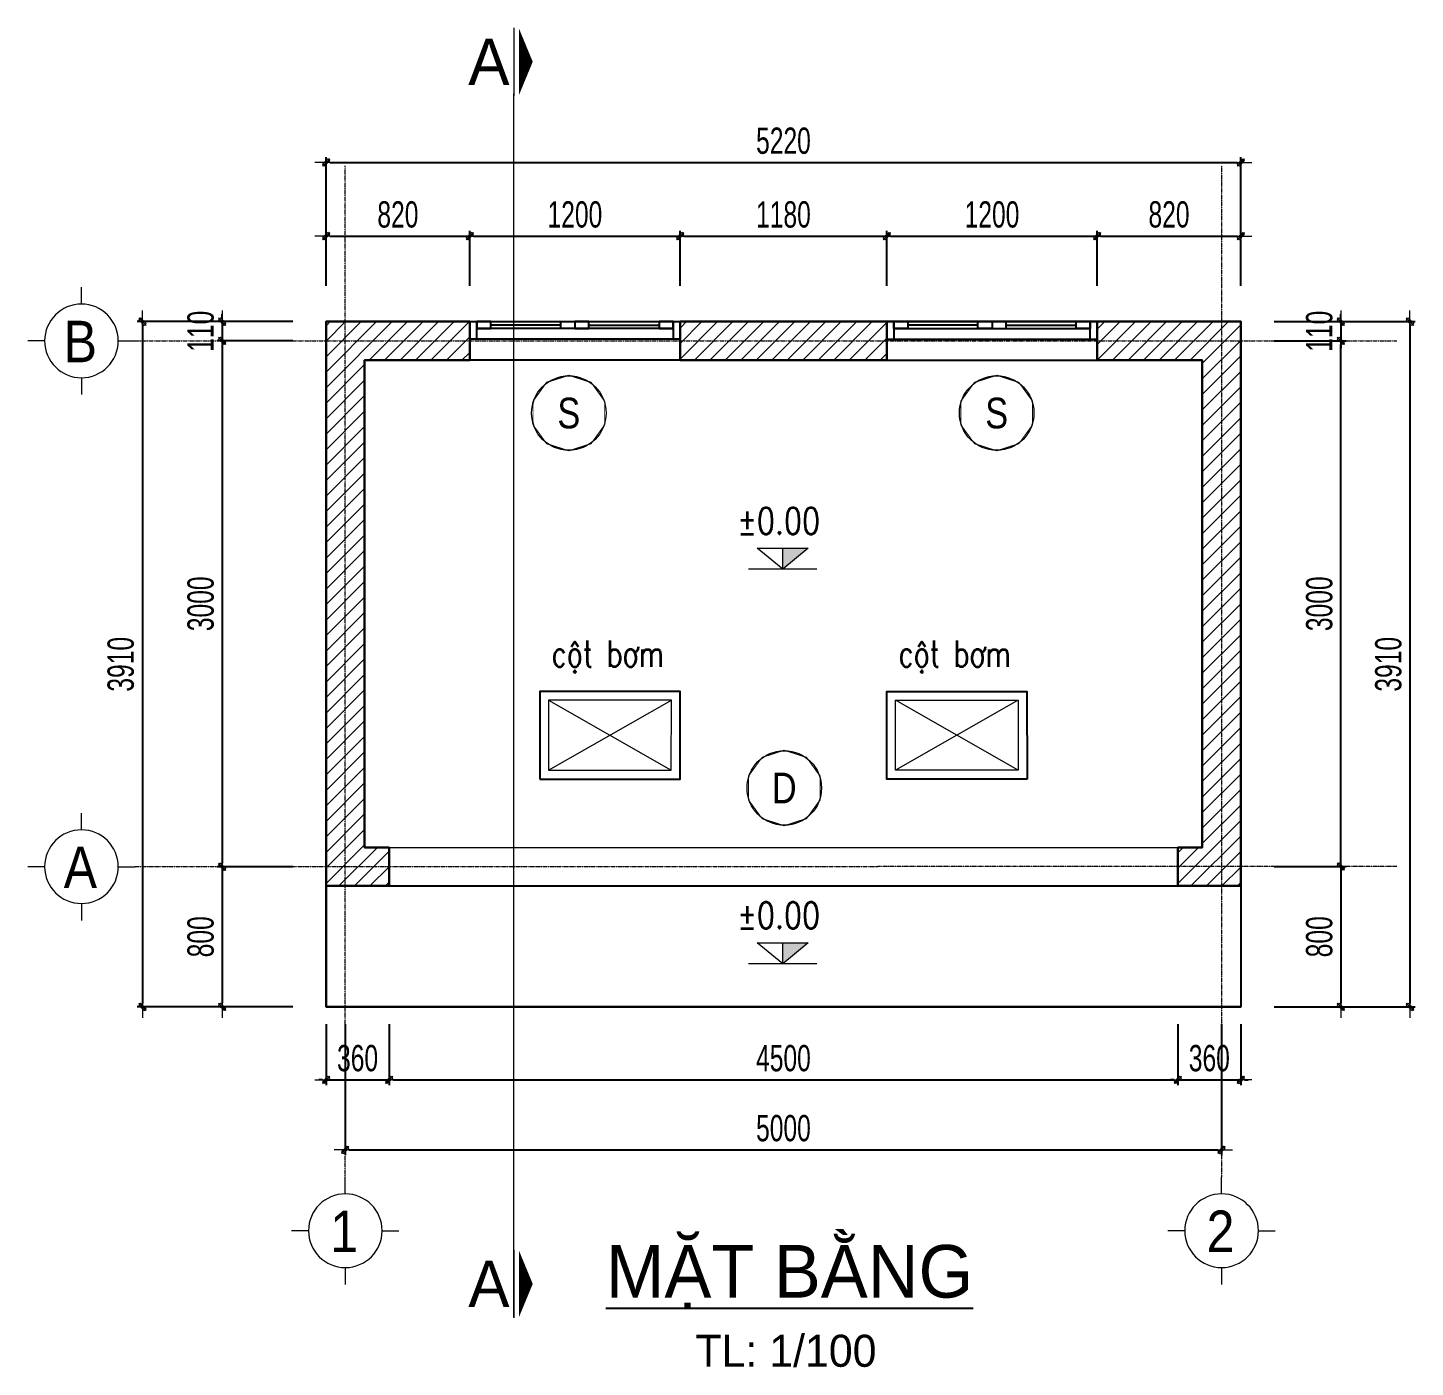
# Model space of a CAD drawing. Header units: millimetres. Extents: x 19378 to 228036, y -611253 to -527887.
# Drawn here: x 153859 to 161776, y -535530 to -527887 of the extents above; entities that cross this region are included whole.
import ezdxf
from ezdxf.enums import TextEntityAlignment as Align

# ---------------------------------------------------------------- set-up
doc = ezdxf.new("R2010")
doc.units = ezdxf.units.MM
doc.header["$MEASUREMENT"] = 0
doc.header["$PDMODE"] = 32
doc.linetypes.add('CENTER', pattern=[2, 1.25, -0.25, 0.25, -0.25])
doc.linetypes.add('HIDDEN', pattern=[0.375, 0.25, -0.125])
doc.layers.get('Defpoints').update_dxf_attribs({"color": 1})
for name, color, linetype in [('(KT.KLPHU1)', 5, 'Continuous'), ('(KT.TEXTCHINH)', 3, 'Continuous'), ('(KT.THAYCHINH)', 4, 'Continuous')]:
    doc.layers.add(name, color=color, linetype=linetype)
for name, color, linetype, lineweight in [('LC Dim', 8, 'Continuous', 18), ('LC Hatch', 252, 'Continuous', 9), ('LC ISO', 153, 'Continuous', 13), ('LC Khac', 4, 'Continuous', 9), ('LC MANH DUT', 35, 'HIDDEN', 5), ('LC Net dam 1', 30, 'Continuous', 30), ('LC Net manh', 236, 'Continuous', 5), ('LC Net thay', 7, 'Continuous', 25), ('LC Text1', 3, 'Continuous', 20), ('LC Text2', 7, 'Continuous', 25), ('noithat', 125, 'Continuous', 9), ('S-Dim', 8, 'Continuous', 13), ('TRUC', 251, 'CENTER', 5)]:
    doc.layers.add(name, color=color, linetype=linetype, lineweight=lineweight)
doc.styles.add('General text 2', font='arial.ttf')
doc.styles.add('HOATBIF', font='hoatbif.shx', dxfattribs={"width": 0.7})
doc.styles.add('LC 1', font='VHAVANB_1.TTF')
doc.styles.add('style2', font='vnsimli.shx', dxfattribs={"width": 0.75})
doc.styles.add('T1', font='Vnsimli.shx', dxfattribs={"width": 0.8})
doc.dimstyles.new('1-100', dxfattribs={"dimscale": 100, "dimtxt": 2.5, "dimasz": 0.35, "dimexe": 0.5, "dimexo": 0, "dimgap": 0.8, "dimtad": 1, "dimdec": 0, "dimzin": 0, "dimdsep": 46, "dimtxsty": 'HOATBIF', "dimblk1": 'DOT', "dimblk2": 'DOT', "dimsah": 1, "dimcen": -1, "dimdle": 1, "dimclrd": 256, "dimclre": 256, "dimclrt": 4, "dimadec": 3, "dimazin": 2, "dimtfac": 0.333333, "dimtdec": 0, "dimtix": 1, "dimtmove": 2, "dimatfit": 3, "dimldrblk": 'DOT', "dimfxl": 1, "dimtvp": 0.833333, "dimtolj": 1, "dimtzin": 0, "dimarcsym": 0})

# ---------------------------------------------------------------- blocks, each defined once
blk = doc.blocks.new('TTRUC')
at = {"layer": 'LC ISO'}
for p, q in [((0, 6.95), (0, 10.13)), ((-6.95, 0), (-10.13, 0)), ((6.95, 0), (10.13, 0)), ((0, -6.95), (0, -10.13))]:
    blk.add_line(p, q, dxfattribs=at)
at = {"layer": 'LC Net manh'}
blk.add_circle((0, 0), 6.95, dxfattribs=at)
blk = doc.blocks.new('Caodo1')
at = {"layer": 'LC Text1'}
blk.add_hatch(color=256, dxfattribs=at).paths.add_polyline_path([(0, 0), (243, 200), (0, 200)])
for p, q in [((0, 0), (0, 200)), ((324, 0), (-324, 0))]:
    blk.add_line(p, q, dxfattribs=at)
blk.add_lwpolyline([(-243, 200), (243, 200), (0, 0), (0, 0)], close=True, dxfattribs=at)
at = {"layer": 'LC Text1', "style": 'T1', "width": 0.8}
blk.add_attdef('%%P0,00', text='', height=250, dxfattribs=at).set_placement((-39, 460), align=Align.MIDDLE_CENTER)
blk = doc.blocks.new('TIEUDE1')
at = {"layer": 'LC Text2', "color": 7, "style": 'LC 1'}
blk.add_attdef('TIªU§Ò', text='', height=5, dxfattribs=at).set_placement((0, 0), align=Align.BOTTOM_CENTER)
blk.add_attdef('TL', text='', height=3, dxfattribs=at).set_placement((0, -2), align=Align.TOP_CENTER)
blk = doc.blocks.new('sc 1200')
at = {"layer": '(KT.KLPHU1)'}
for p, q in [((1195, -160), (75, -160)), ((555, -180), (155, -180)), ((715, -180), (1115, -180))]:
    blk.add_line(p, q, dxfattribs=at)
for points in [[(35, 20), (35, -200), (1235, -200), (1235, 20)], [(35, -100), (35, -200), (1235, -200), (1235, -100)], [(75, -100), (75, -200), (1195, -200), (1195, -100)], [(75, -200), (75, -160), (155, -160), (155, -200)], [(635, -200), (635, -160), (555, -160), (555, -200)], [(635, -200), (635, -160), (715, -160), (715, -200)], [(1115, -200), (1115, -160), (1195, -160), (1195, -200)]]:
    blk.add_lwpolyline(points, close=True, dxfattribs=at)
blk = doc.blocks.new('DOT')
at = {"layer": 'LC Dim'}
blk.add_line((-3, 0), (3, 0), dxfattribs=at)
at = {"layer": 'LC Dim', "color": 4}
blk.add_line((-1, -1), (1, 1), dxfattribs=at)
blk.add_lwpolyline([(0.5, 1), (-1, -0.5), (-0.5, -1), (1, 0.5)], close=True, dxfattribs=at)
blk = doc.blocks.new('*D254')
at = {"layer": 'Defpoints', "color": 0, "ltscale": 2, "transparency": 16777216}
for p in [(155371.4, -529564), (154969.3, -529674), (155371.4, -529674)]:
    blk.add_point(p, dxfattribs=at)
at = {"layer": 'LC Dim', "lineweight": -2, "ltscale": 2, "transparency": 16777216}
for p, q in [((155371.4, -529564), (154939.3, -529564)), ((154969.3, -529543), (154969.3, -529522)), ((154969.3, -529564), (154969.3, -529674)), ((155371.4, -529674), (154939.3, -529674)), ((154969.3, -529695), (154969.3, -529716))]:
    blk.add_line(p, q, dxfattribs=at)
at = {"layer": 'LC Dim', "lineweight": -2, "ltscale": 2, "transparency": 16777216, "xscale": 21, "yscale": 21, "zscale": 21}
for p, rotation in [((154969.3, -529564), 270), ((154969.3, -529674), 90)]:
    blk.add_blockref('DOT', p, dxfattribs=dict(at, rotation=rotation))
at = {"layer": 'LC Dim', "color": 4, "ltscale": 2, "transparency": 16777216, "insert": (154846.3, -529619), "char_height": 150, "attachment_point": 5, "rotation": 90, "style": 'HOATBIF'}
blk.add_mtext('\\A1;110', dxfattribs=at)
blk = doc.blocks.new('*D255')
at = {"layer": 'Defpoints', "color": 0, "ltscale": 2, "transparency": 16777216}
for p in [(155371.4, -529674), (154969.3, -532674), (155371.4, -532674)]:
    blk.add_point(p, dxfattribs=at)
at = {"layer": 'LC Dim', "lineweight": -2, "ltscale": 2, "transparency": 16777216}
for p, q in [((155371.4, -529674), (154939.3, -529674)), ((154969.3, -529695), (154969.3, -532653)), ((155371.4, -532674), (154939.3, -532674))]:
    blk.add_line(p, q, dxfattribs=at)
at = {"layer": 'LC Dim', "lineweight": -2, "ltscale": 2, "transparency": 16777216, "xscale": 21, "yscale": 21, "zscale": 21}
for p, rotation in [((154969.3, -529674), 90), ((154969.3, -532674), 270)]:
    blk.add_blockref('DOT', p, dxfattribs=dict(at, rotation=rotation))
at = {"layer": 'LC Dim', "color": 4, "ltscale": 2, "transparency": 16777216, "insert": (154846.3, -531174), "char_height": 150, "attachment_point": 5, "rotation": 90, "style": 'HOATBIF'}
blk.add_mtext('\\A1;3000', dxfattribs=at)
blk = doc.blocks.new('*D256')
at = {"layer": 'Defpoints', "color": 0, "ltscale": 2, "transparency": 16777216}
for p in [(155371.4, -532674), (154969.3, -533474), (155371.4, -533474)]:
    blk.add_point(p, dxfattribs=at)
at = {"layer": 'LC Dim', "lineweight": -2, "ltscale": 2, "transparency": 16777216}
for p, q in [((155371.4, -532674), (154939.3, -532674)), ((154969.3, -532695), (154969.3, -533453)), ((155371.4, -533474), (154939.3, -533474))]:
    blk.add_line(p, q, dxfattribs=at)
at = {"layer": 'LC Dim', "lineweight": -2, "ltscale": 2, "transparency": 16777216, "xscale": 21, "yscale": 21, "zscale": 21}
for p, rotation in [((154969.3, -532674), 90), ((154969.3, -533474), 270)]:
    blk.add_blockref('DOT', p, dxfattribs=dict(at, rotation=rotation))
at = {"layer": 'LC Dim', "color": 4, "ltscale": 2, "transparency": 16777216, "insert": (154846.3, -533074), "char_height": 150, "attachment_point": 5, "rotation": 90, "style": 'HOATBIF'}
blk.add_mtext('\\A1;800', dxfattribs=at)
blk = doc.blocks.new('*D257')
at = {"layer": 'Defpoints', "color": 0, "ltscale": 2, "transparency": 16777216}
for p in [(155371.4, -529564), (154513.4, -533474), (155371.4, -533474)]:
    blk.add_point(p, dxfattribs=at)
at = {"layer": 'LC Dim', "lineweight": -2, "ltscale": 2, "transparency": 16777216}
for p, q in [((155371.4, -529564), (154483.4, -529564)), ((154513.4, -529585), (154513.4, -533453)), ((155371.4, -533474), (154483.4, -533474))]:
    blk.add_line(p, q, dxfattribs=at)
at = {"layer": 'LC Dim', "lineweight": -2, "ltscale": 2, "transparency": 16777216, "xscale": 21, "yscale": 21, "zscale": 21}
for p, rotation in [((154513.4, -529564), 90), ((154513.4, -533474), 270)]:
    blk.add_blockref('DOT', p, dxfattribs=dict(at, rotation=rotation))
at = {"layer": 'LC Dim', "color": 4, "ltscale": 2, "transparency": 16777216, "insert": (154390.4, -531519), "char_height": 150, "attachment_point": 5, "rotation": 90, "style": 'HOATBIF'}
blk.add_mtext('\\A1;3910', dxfattribs=at)
blk = doc.blocks.new('*D258')
at = {"layer": 'Defpoints', "color": 0, "ltscale": 2, "transparency": 16777216}
for p in [(156381.4, -529076.1), (155561.4, -529359.4), (156381.4, -529359.4)]:
    blk.add_point(p, dxfattribs=at)
at = {"layer": 'LC Dim', "lineweight": -2, "ltscale": 2, "transparency": 16777216}
for p, q in [((155561.4, -529359.4), (155561.4, -529046.1)), ((155582.4, -529076.1), (156360.4, -529076.1)), ((156381.4, -529359.4), (156381.4, -529046.1))]:
    blk.add_line(p, q, dxfattribs=at)
at = {"layer": 'LC Dim', "lineweight": -2, "ltscale": 2, "transparency": 16777216, "xscale": 21, "yscale": 21, "zscale": 21, "rotation": 180}
blk.add_blockref('DOT', (155561.4, -529076.1), dxfattribs=at)
at = {"layer": 'LC Dim', "lineweight": -2, "ltscale": 2, "transparency": 16777216, "xscale": 21, "yscale": 21, "zscale": 21}
blk.add_blockref('DOT', (156381.4, -529076.1), dxfattribs=at)
at = {"layer": 'LC Dim', "color": 4, "ltscale": 2, "transparency": 16777216, "insert": (155971.4, -528953.1), "char_height": 150, "attachment_point": 5, "style": 'HOATBIF'}
blk.add_mtext('\\A1;820', dxfattribs=at)
blk = doc.blocks.new('*D259')
at = {"layer": 'Defpoints', "color": 0, "ltscale": 2, "transparency": 16777216}
for p in [(157581.4, -529076.1), (156381.4, -529359.4), (157581.4, -529359.4)]:
    blk.add_point(p, dxfattribs=at)
at = {"layer": 'LC Dim', "lineweight": -2, "ltscale": 2, "transparency": 16777216}
for p, q in [((156381.4, -529359.4), (156381.4, -529046.1)), ((156402.4, -529076.1), (157560.4, -529076.1)), ((157581.4, -529359.4), (157581.4, -529046.1))]:
    blk.add_line(p, q, dxfattribs=at)
at = {"layer": 'LC Dim', "lineweight": -2, "ltscale": 2, "transparency": 16777216, "xscale": 21, "yscale": 21, "zscale": 21, "rotation": 180}
blk.add_blockref('DOT', (156381.4, -529076.1), dxfattribs=at)
at = {"layer": 'LC Dim', "lineweight": -2, "ltscale": 2, "transparency": 16777216, "xscale": 21, "yscale": 21, "zscale": 21}
blk.add_blockref('DOT', (157581.4, -529076.1), dxfattribs=at)
at = {"layer": 'LC Dim', "color": 4, "ltscale": 2, "transparency": 16777216, "insert": (156981.4, -528953.1), "char_height": 150, "attachment_point": 5, "style": 'HOATBIF'}
blk.add_mtext('\\A1;1200', dxfattribs=at)
blk = doc.blocks.new('*D260')
at = {"layer": 'Defpoints', "color": 0, "ltscale": 2, "transparency": 16777216}
for p in [(158761.4, -529076.1), (157581.4, -529359.4), (158761.4, -529359.4)]:
    blk.add_point(p, dxfattribs=at)
at = {"layer": 'LC Dim', "lineweight": -2, "ltscale": 2, "transparency": 16777216}
for p, q in [((157581.4, -529359.4), (157581.4, -529046.1)), ((157602.4, -529076.1), (158740.4, -529076.1)), ((158761.4, -529359.4), (158761.4, -529046.1))]:
    blk.add_line(p, q, dxfattribs=at)
at = {"layer": 'LC Dim', "lineweight": -2, "ltscale": 2, "transparency": 16777216, "xscale": 21, "yscale": 21, "zscale": 21, "rotation": 180}
blk.add_blockref('DOT', (157581.4, -529076.1), dxfattribs=at)
at = {"layer": 'LC Dim', "lineweight": -2, "ltscale": 2, "transparency": 16777216, "xscale": 21, "yscale": 21, "zscale": 21}
blk.add_blockref('DOT', (158761.4, -529076.1), dxfattribs=at)
at = {"layer": 'LC Dim', "color": 4, "ltscale": 2, "transparency": 16777216, "insert": (158171.4, -528953.1), "char_height": 150, "attachment_point": 5, "style": 'HOATBIF'}
blk.add_mtext('\\A1;1180', dxfattribs=at)
blk = doc.blocks.new('*D261')
at = {"layer": 'Defpoints', "color": 0, "ltscale": 2, "transparency": 16777216}
for p in [(159961.4, -529076.1), (158761.4, -529359.4), (159961.4, -529359.4)]:
    blk.add_point(p, dxfattribs=at)
at = {"layer": 'LC Dim', "lineweight": -2, "ltscale": 2, "transparency": 16777216}
for p, q in [((158761.4, -529359.4), (158761.4, -529046.1)), ((158782.4, -529076.1), (159940.4, -529076.1)), ((159961.4, -529359.4), (159961.4, -529046.1))]:
    blk.add_line(p, q, dxfattribs=at)
at = {"layer": 'LC Dim', "lineweight": -2, "ltscale": 2, "transparency": 16777216, "xscale": 21, "yscale": 21, "zscale": 21, "rotation": 180}
blk.add_blockref('DOT', (158761.4, -529076.1), dxfattribs=at)
at = {"layer": 'LC Dim', "lineweight": -2, "ltscale": 2, "transparency": 16777216, "xscale": 21, "yscale": 21, "zscale": 21}
blk.add_blockref('DOT', (159961.4, -529076.1), dxfattribs=at)
at = {"layer": 'LC Dim', "color": 4, "ltscale": 2, "transparency": 16777216, "insert": (159361.4, -528953.1), "char_height": 150, "attachment_point": 5, "style": 'HOATBIF'}
blk.add_mtext('\\A1;1200', dxfattribs=at)
blk = doc.blocks.new('*D262')
at = {"layer": 'Defpoints', "color": 0, "ltscale": 2, "transparency": 16777216}
for p in [(160781.4, -529075.9), (159961.4, -529359.4), (160781.4, -529359.4)]:
    blk.add_point(p, dxfattribs=at)
at = {"layer": 'LC Dim', "lineweight": -2, "ltscale": 2, "transparency": 16777216}
for p, q in [((159961.4, -529359.4), (159961.4, -529045.9)), ((159982.4, -529075.9), (160760.4, -529075.9)), ((160781.4, -529359.4), (160781.4, -529045.9))]:
    blk.add_line(p, q, dxfattribs=at)
at = {"layer": 'LC Dim', "lineweight": -2, "ltscale": 2, "transparency": 16777216, "xscale": 21, "yscale": 21, "zscale": 21, "rotation": 180}
blk.add_blockref('DOT', (159961.4, -529075.9), dxfattribs=at)
at = {"layer": 'LC Dim', "lineweight": -2, "ltscale": 2, "transparency": 16777216, "xscale": 21, "yscale": 21, "zscale": 21}
blk.add_blockref('DOT', (160781.4, -529075.9), dxfattribs=at)
at = {"layer": 'LC Dim', "color": 4, "ltscale": 2, "transparency": 16777216, "insert": (160371.4, -528952.9), "char_height": 150, "attachment_point": 5, "style": 'HOATBIF'}
blk.add_mtext('\\A1;820', dxfattribs=at)
blk = doc.blocks.new('*D263')
at = {"layer": 'Defpoints', "color": 0, "ltscale": 2, "transparency": 16777216}
for p in [(160781.4, -528655.4), (155561.4, -529359.4), (160781.4, -529359.4)]:
    blk.add_point(p, dxfattribs=at)
at = {"layer": 'LC Dim', "lineweight": -2, "ltscale": 2, "transparency": 16777216}
for p, q in [((155561.4, -529359.4), (155561.4, -528625.4)), ((155582.4, -528655.4), (160760.4, -528655.4)), ((160781.4, -529359.4), (160781.4, -528625.4))]:
    blk.add_line(p, q, dxfattribs=at)
at = {"layer": 'LC Dim', "lineweight": -2, "ltscale": 2, "transparency": 16777216, "xscale": 21, "yscale": 21, "zscale": 21, "rotation": 180}
blk.add_blockref('DOT', (155561.4, -528655.4), dxfattribs=at)
at = {"layer": 'LC Dim', "lineweight": -2, "ltscale": 2, "transparency": 16777216, "xscale": 21, "yscale": 21, "zscale": 21}
blk.add_blockref('DOT', (160781.4, -528655.4), dxfattribs=at)
at = {"layer": 'LC Dim', "color": 4, "ltscale": 2, "transparency": 16777216, "insert": (158171.4, -528532.4), "char_height": 150, "attachment_point": 5, "style": 'HOATBIF'}
blk.add_mtext('\\A1;5220', dxfattribs=at)
blk = doc.blocks.new('*D264')
at = {"layer": 'Defpoints', "color": 0, "ltscale": 2, "transparency": 16777216}
for p in [(155671.4, -533572.3), (160671.4, -533572.3), (160671.4, -534289.8)]:
    blk.add_point(p, dxfattribs=at)
at = {"layer": 'LC Dim', "lineweight": -2, "ltscale": 2, "transparency": 16777216}
for p, q in [((155671.4, -533572.3), (155671.4, -534319.8)), ((160671.4, -533572.3), (160671.4, -534319.8)), ((155692.4, -534289.8), (160650.4, -534289.8))]:
    blk.add_line(p, q, dxfattribs=at)
at = {"layer": 'LC Dim', "lineweight": -2, "ltscale": 2, "transparency": 16777216, "xscale": 21, "yscale": 21, "zscale": 21, "rotation": 180}
blk.add_blockref('DOT', (155671.4, -534289.8), dxfattribs=at)
at = {"layer": 'LC Dim', "lineweight": -2, "ltscale": 2, "transparency": 16777216, "xscale": 21, "yscale": 21, "zscale": 21}
blk.add_blockref('DOT', (160671.4, -534289.8), dxfattribs=at)
at = {"layer": 'LC Dim', "color": 4, "ltscale": 2, "transparency": 16777216, "insert": (158171.4, -534166.8), "char_height": 150, "attachment_point": 5, "style": 'HOATBIF'}
blk.add_mtext('\\A1;5000', dxfattribs=at)
blk = doc.blocks.new('*D239')
at = {"layer": 'Defpoints', "color": 0, "ltscale": 2, "transparency": 16777216}
for p in [(160971.4, -529564), (160971.4, -529673.8), (161352.3, -529673.8)]:
    blk.add_point(p, dxfattribs=at)
at = {"layer": 'LC Dim', "lineweight": -2, "ltscale": 2, "transparency": 16777216}
for p, q in [((160971.4, -529564), (161382.3, -529564)), ((161352.3, -529543), (161352.3, -529522)), ((161352.3, -529564), (161352.3, -529673.8)), ((160971.4, -529673.8), (161382.3, -529673.8)), ((161352.3, -529694.8), (161352.3, -529715.8))]:
    blk.add_line(p, q, dxfattribs=at)
at = {"layer": 'LC Dim', "lineweight": -2, "ltscale": 2, "transparency": 16777216, "xscale": 21, "yscale": 21, "zscale": 21}
for p, rotation in [((161352.3, -529564), 270), ((161352.3, -529673.8), 90)]:
    blk.add_blockref('DOT', p, dxfattribs=dict(at, rotation=rotation))
at = {"layer": 'LC Dim', "color": 4, "ltscale": 2, "transparency": 16777216, "insert": (161229.3, -529618.9), "char_height": 150, "attachment_point": 5, "rotation": 90, "style": 'HOATBIF'}
blk.add_mtext('\\A1;110', dxfattribs=at)
blk = doc.blocks.new('*D240')
at = {"layer": 'Defpoints', "color": 0, "ltscale": 2, "transparency": 16777216}
for p in [(160971.4, -532673.8), (160971.4, -533474), (161352.3, -533474)]:
    blk.add_point(p, dxfattribs=at)
at = {"layer": 'LC Dim', "lineweight": -2, "ltscale": 2, "transparency": 16777216}
for p, q in [((160971.4, -532673.8), (161382.3, -532673.8)), ((161352.3, -532694.8), (161352.3, -533453)), ((160971.4, -533474), (161382.3, -533474))]:
    blk.add_line(p, q, dxfattribs=at)
at = {"layer": 'LC Dim', "lineweight": -2, "ltscale": 2, "transparency": 16777216, "xscale": 21, "yscale": 21, "zscale": 21}
for p, rotation in [((161352.3, -532673.8), 90), ((161352.3, -533474), 270)]:
    blk.add_blockref('DOT', p, dxfattribs=dict(at, rotation=rotation))
at = {"layer": 'LC Dim', "color": 4, "ltscale": 2, "transparency": 16777216, "insert": (161229.3, -533073.9), "char_height": 150, "attachment_point": 5, "rotation": 90, "style": 'HOATBIF'}
blk.add_mtext('\\A1;800', dxfattribs=at)
blk = doc.blocks.new('*D241')
at = {"layer": 'Defpoints', "color": 0, "ltscale": 2, "transparency": 16777216}
for p in [(160971.4, -529564), (160971.4, -533474), (161746.4, -533474)]:
    blk.add_point(p, dxfattribs=at)
at = {"layer": 'LC Dim', "lineweight": -2, "ltscale": 2, "transparency": 16777216}
for p, q in [((160971.4, -529564), (161776.4, -529564)), ((161746.4, -529585), (161746.4, -533453)), ((160971.4, -533474), (161776.4, -533474))]:
    blk.add_line(p, q, dxfattribs=at)
at = {"layer": 'LC Dim', "lineweight": -2, "ltscale": 2, "transparency": 16777216, "xscale": 21, "yscale": 21, "zscale": 21}
for p, rotation in [((161746.4, -529564), 90), ((161746.4, -533474), 270)]:
    blk.add_blockref('DOT', p, dxfattribs=dict(at, rotation=rotation))
at = {"layer": 'LC Dim', "color": 4, "ltscale": 2, "transparency": 16777216, "insert": (161623.4, -531519), "char_height": 150, "attachment_point": 5, "rotation": 90, "style": 'HOATBIF'}
blk.add_mtext('\\A1;3910', dxfattribs=at)
blk = doc.blocks.new('*D242')
at = {"layer": 'Defpoints', "color": 0, "ltscale": 2, "transparency": 16777216}
for p in [(155561.4, -533572.3), (155921.4, -533572.3), (155921.4, -533890.4)]:
    blk.add_point(p, dxfattribs=at)
at = {"layer": 'LC Dim', "lineweight": -2, "ltscale": 2, "transparency": 16777216}
for p, q in [((155561.4, -533572.3), (155561.4, -533920.4)), ((155921.4, -533572.3), (155921.4, -533920.4)), ((155540.4, -533890.4), (155519.4, -533890.4)), ((155561.4, -533890.4), (155921.4, -533890.4)), ((155942.4, -533890.4), (155963.4, -533890.4))]:
    blk.add_line(p, q, dxfattribs=at)
at = {"layer": 'LC Dim', "lineweight": -2, "ltscale": 2, "transparency": 16777216, "xscale": 21, "yscale": 21, "zscale": 21}
blk.add_blockref('DOT', (155561.4, -533890.4), dxfattribs=at)
at = {"layer": 'LC Dim', "lineweight": -2, "ltscale": 2, "transparency": 16777216, "xscale": 21, "yscale": 21, "zscale": 21, "rotation": 180}
blk.add_blockref('DOT', (155921.4, -533890.4), dxfattribs=at)
at = {"layer": 'LC Dim', "color": 4, "ltscale": 2, "transparency": 16777216, "insert": (155741.4, -533767.4), "char_height": 150, "attachment_point": 5, "style": 'HOATBIF'}
blk.add_mtext('\\A1;360', dxfattribs=at)
blk = doc.blocks.new('*D243')
at = {"layer": 'Defpoints', "color": 0, "ltscale": 2, "transparency": 16777216}
for p in [(155921.4, -533572.3), (160421.4, -533572.3), (160421.4, -533890.4)]:
    blk.add_point(p, dxfattribs=at)
at = {"layer": 'LC Dim', "lineweight": -2, "ltscale": 2, "transparency": 16777216}
for p, q in [((155921.4, -533572.3), (155921.4, -533920.4)), ((160421.4, -533572.3), (160421.4, -533920.4)), ((155942.4, -533890.4), (160400.4, -533890.4))]:
    blk.add_line(p, q, dxfattribs=at)
at = {"layer": 'LC Dim', "lineweight": -2, "ltscale": 2, "transparency": 16777216, "xscale": 21, "yscale": 21, "zscale": 21, "rotation": 180}
blk.add_blockref('DOT', (155921.4, -533890.4), dxfattribs=at)
at = {"layer": 'LC Dim', "lineweight": -2, "ltscale": 2, "transparency": 16777216, "xscale": 21, "yscale": 21, "zscale": 21}
blk.add_blockref('DOT', (160421.4, -533890.4), dxfattribs=at)
at = {"layer": 'LC Dim', "color": 4, "ltscale": 2, "transparency": 16777216, "insert": (158171.4, -533767.4), "char_height": 150, "attachment_point": 5, "style": 'HOATBIF'}
blk.add_mtext('\\A1;4500', dxfattribs=at)
blk = doc.blocks.new('*D244')
at = {"layer": 'Defpoints', "color": 0, "ltscale": 2, "transparency": 16777216}
for p in [(160421.4, -533572.3), (160781.4, -533572.3), (160781.4, -533890.4)]:
    blk.add_point(p, dxfattribs=at)
at = {"layer": 'LC Dim', "lineweight": -2, "ltscale": 2, "transparency": 16777216}
for p, q in [((160421.4, -533572.3), (160421.4, -533920.4)), ((160781.4, -533572.3), (160781.4, -533920.4)), ((160400.4, -533890.4), (160379.4, -533890.4)), ((160421.4, -533890.4), (160781.4, -533890.4)), ((160802.4, -533890.4), (160823.4, -533890.4))]:
    blk.add_line(p, q, dxfattribs=at)
at = {"layer": 'LC Dim', "lineweight": -2, "ltscale": 2, "transparency": 16777216, "xscale": 21, "yscale": 21, "zscale": 21}
blk.add_blockref('DOT', (160421.4, -533890.4), dxfattribs=at)
at = {"layer": 'LC Dim', "lineweight": -2, "ltscale": 2, "transparency": 16777216, "xscale": 21, "yscale": 21, "zscale": 21, "rotation": 180}
blk.add_blockref('DOT', (160781.4, -533890.4), dxfattribs=at)
at = {"layer": 'LC Dim', "color": 4, "ltscale": 2, "transparency": 16777216, "insert": (160601.4, -533767.4), "char_height": 150, "attachment_point": 5, "style": 'HOATBIF'}
blk.add_mtext('\\A1;360', dxfattribs=at)
blk = doc.blocks.new('*D245')
at = {"layer": 'Defpoints', "color": 0, "ltscale": 2, "transparency": 16777216}
for p in [(160971.4, -529673.8), (161352.3, -529673.8), (160971.4, -532673.8)]:
    blk.add_point(p, dxfattribs=at)
at = {"layer": 'LC Dim', "lineweight": -2, "ltscale": 2, "transparency": 16777216}
for p, q in [((160971.4, -529673.8), (161382.3, -529673.8)), ((161352.3, -532652.8), (161352.3, -529694.8)), ((160971.4, -532673.8), (161382.3, -532673.8))]:
    blk.add_line(p, q, dxfattribs=at)
at = {"layer": 'LC Dim', "lineweight": -2, "ltscale": 2, "transparency": 16777216, "xscale": 21, "yscale": 21, "zscale": 21}
for p, rotation in [((161352.3, -529673.8), 90), ((161352.3, -532673.8), 270)]:
    blk.add_blockref('DOT', p, dxfattribs=dict(at, rotation=rotation))
at = {"layer": 'LC Dim', "color": 4, "ltscale": 2, "transparency": 16777216, "insert": (161229.3, -531173.8), "char_height": 150, "attachment_point": 5, "rotation": 90, "style": 'HOATBIF'}
blk.add_mtext('\\A1;3000', dxfattribs=at)
blk = doc.blocks.new('*U195')
at = {"layer": 'Defpoints'}
blk.add_lwpolyline([(0, 4.25), (-2.5, 3.44), (-4.04, 1.31), (-4.04, -1.31), (-2.5, -3.44), (0, -4.25), (2.5, -3.44), (4.04, -1.31), (4.04, 1.31), (2.5, 3.44)], close=True, dxfattribs=at)
at = {"layer": 'LC Text1', "style": 'General text 2', "width": 0.8, "flags": 8}
blk.add_attdef('SYMBOL', text='', height=3.5, dxfattribs=at).set_placement((0, 0), align=Align.MIDDLE_CENTER)
blk.add_wipeout([(0, 4.25), (-2.5, 3.44), (-4.04, 1.31), (-4.04, -1.31), (-2.5, -3.44), (0, -4.25), (2.5, -3.44), (4.04, -1.31), (4.04, 1.31), (2.5, 3.44)]).dxf.layer = 'LC Net manh'
at = {"layer": 'LC ISO'}
blk.add_circle((0, 0), 4.25, dxfattribs=at)
blk = doc.blocks.new('*U196')
at = {"layer": 'Defpoints'}
blk.add_lwpolyline([(0, 4.25), (-2.5, 3.44), (-4.04, 1.31), (-4.04, -1.31), (-2.5, -3.44), (0, -4.25), (2.5, -3.44), (4.04, -1.31), (4.04, 1.31), (2.5, 3.44)], close=True, dxfattribs=at)
at = {"layer": 'LC Text1', "style": 'General text 2', "width": 0.8, "flags": 8}
blk.add_attdef('SYMBOL', text='', height=3.5, dxfattribs=at).set_placement((0, 0), align=Align.MIDDLE_CENTER)
blk.add_wipeout([(0, 4.25), (-2.5, 3.44), (-4.04, 1.31), (-4.04, -1.31), (-2.5, -3.44), (0, -4.25), (2.5, -3.44), (4.04, -1.31), (4.04, 1.31), (2.5, 3.44)]).dxf.layer = 'LC Net manh'
at = {"layer": 'LC ISO'}
blk.add_circle((0, 0), 4.25, dxfattribs=at)
blk = doc.blocks.new('*U197')
at = {"layer": 'Defpoints'}
blk.add_lwpolyline([(0, 4.25), (-2.5, 3.44), (-4.04, 1.31), (-4.04, -1.31), (-2.5, -3.44), (0, -4.25), (2.5, -3.44), (4.04, -1.31), (4.04, 1.31), (2.5, 3.44)], close=True, dxfattribs=at)
at = {"layer": 'LC Text1', "style": 'General text 2', "width": 0.8, "flags": 8}
blk.add_attdef('SYMBOL', text='', height=3.5, dxfattribs=at).set_placement((0, 0), align=Align.MIDDLE_CENTER)
blk.add_wipeout([(0, 4.25), (-2.5, 3.44), (-4.04, 1.31), (-4.04, -1.31), (-2.5, -3.44), (0, -4.25), (2.5, -3.44), (4.04, -1.31), (4.04, 1.31), (2.5, 3.44)]).dxf.layer = 'LC Net manh'
at = {"layer": 'LC ISO'}
blk.add_circle((0, 0), 4.25, dxfattribs=at)

msp = doc.modelspace()

# ---------------------------------------------------------------- hatches: boundary and pattern name
at = {"layer": 'LC Hatch', "ltscale": 2}
h = msp.add_hatch(dxfattribs=at)
h.set_pattern_fill('ANSI31', color=8, scale=500)
h.set_pattern_definition([(45, (-34472.536, -769118.85), (-44.194174, 44.194174), [])])
h.paths.add_polyline_path([(156381.4, -529564), (155561.4, -529564), (155561.4, -532784), (155921.4, -532784), (155921.4, -532564), (155781.4, -532564), (155781.4, -529784), (156381.4, -529784)])
h.paths.add_polyline_path([(158761.4, -529564), (157581.4, -529564), (157581.4, -529784), (158761.4, -529784)])
h.paths.add_polyline_path([(160781.4, -529564), (159961.4, -529564), (159961.4, -529784), (160561.4, -529784), (160561.4, -532564), (160421.4, -532564), (160421.4, -532784), (160781.4, -532784)])

# ---------------------------------------------------------------- linework, layer by layer
at = {"layer": '(KT.THAYCHINH)'}
for points in [[(156781.6, -532174), (157581.6, -532174), (157581.7, -531674), (156781.7, -531674)], [(159561.1, -532174), (158761.1, -532174), (158761, -531674), (159561, -531674)]]:
    msp.add_lwpolyline(points, close=True, dxfattribs=at)
for p, q in [((155561.4, -532784), (155561.4, -533474)), ((160781.4, -532784), (160781.4, -533474)), ((155561.4, -533474), (160781.4, -533474))]:
    msp.add_line(p, q)
msp.add_lwpolyline([(160781.4, -529564), (160781.4, -529564), (160781.4, -533474), (155561.4, -533474), (155561.4, -529564), (160781.4, -529564)])
at = {"layer": 'LC Khac', "color": 1, "ltscale": 2}
for p, q in [((156633.6, -527887), (156633.6, -528275.3)), ((156633.6, -534860.4), (156633.6, -535248.7))]:
    msp.add_line(p, q, dxfattribs=at)
for points in [[(156740.8, -528081.1, 0, 377.1, 0), (156662.9, -528081.1, 220, 220, 0)], [(156740.8, -535054.5, 0, 377.1, 0), (156662.9, -535054.5, 220, 220, 0)]]:
    msp.add_lwpolyline(points, format="xyseb", dxfattribs=at)
at = {"layer": 'LC MANH DUT', "ltscale": 2}
msp.add_line((156633.6, -535248.7), (156633.6, -528259.6), dxfattribs=at)
at = {"layer": 'LC Net dam 1', "ltscale": 2}
for p, q in [((156381.4, -529564), (156381.4, -529784)), ((157581.4, -529564), (157581.4, -529784)), ((158761.4, -529564), (158761.4, -529784)), ((159961.4, -529564), (159961.4, -529784))]:
    msp.add_line(p, q, dxfattribs=at)
at = {"layer": 'LC Net dam 1'}
for p, q in [((155921.4, -532564), (155921.4, -532784)), ((160421.4, -532564), (160421.4, -532784))]:
    msp.add_line(p, q, dxfattribs=at)
for points in [[(155921.4, -532784), (155561.4, -532784), (155561.4, -529564), (156381.4, -529564)], [(157581.4, -529564), (158761.4, -529564)], [(159961.4, -529564), (160781.4, -529564), (160781.4, -532784), (160421.4, -532784)], [(156381.4, -529784), (155781.4, -529784), (155781.4, -532564), (155921.4, -532564)], [(158761.4, -529784), (157581.4, -529784)], [(160421.4, -532564), (160561.4, -532564), (160561.4, -529784), (159961.4, -529784)]]:
    msp.add_lwpolyline(points, dxfattribs=at)
at = {"layer": 'LC Net manh', "ltscale": 2}
msp.add_line((155921.4, -532564), (160421.4, -532564), dxfattribs=at)
at = {"layer": 'S-Dim'}
for p, q in [((156831.6, -532124.1), (157531.7, -531724)), ((156831.7, -531724.1), (157531.6, -532124)), ((159511.1, -532124.1), (158811, -531724)), ((159511, -531724.1), (158811.1, -532124))]:
    msp.add_line(p, q, dxfattribs=at)
for points in [[(156831.6, -532124.1), (157531.6, -532124), (157531.7, -531724), (156831.7, -531724.1)], [(159511.1, -532124.1), (158811.1, -532124), (158811, -531724), (159511, -531724.1)]]:
    msp.add_lwpolyline(points, close=True, dxfattribs=at)
at = {"layer": 'TRUC'}
for p, q in [((155671.4, -534444.8), (155671.4, -528674)), ((160671.4, -528674), (160671.4, -534444.8)), ((154472.1, -529674), (161671.4, -529673.8)), ((161671.4, -532673.8), (154472.1, -532674))]:
    msp.add_line(p, q, dxfattribs=at)

# ---------------------------------------------------------------- block references
at = {"layer": 'LC ISO', "xscale": -30.23532588058191, "yscale": 30.23532588058191, "zscale": 30.23532588058191}
for p in [(154165.8, -529674), (154165.8, -532674), (155671.4, -534751.2), (160671.4, -534751.2)]:
    msp.add_blockref('TTRUC', p, dxfattribs=at)
at = {"layer": 'LC Text1'}
ref = msp.add_blockref('Caodo1', (158167, -530976.5), dxfattribs=dict(at, xscale=0.6, yscale=0.6, zscale=0.6))
ref.add_attrib('%%P0,00', '%%p0.00', dxfattribs={"layer": 'LC Text2', "height": 150, "style": 'T1', "width": 0.8}).set_placement((158143.6, -530700.8), align=Align.MIDDLE_CENTER)
ref = msp.add_blockref('Caodo1', (158167, -533227.6), dxfattribs=dict(at, xscale=0.6, yscale=0.6, zscale=0.6))
ref.add_attrib('%%P0,00', '%%p0.00', dxfattribs={"layer": 'LC Text2', "height": 150, "style": 'T1', "width": 0.8}).set_placement((158143.6, -532951.9), align=Align.MIDDLE_CENTER)
at = {"layer": 'LC Text2'}
ref = msp.add_blockref('TIEUDE1', (158192.9, -535222.9), dxfattribs=dict(at, xscale=60.95999999999999, yscale=60.95999999999999, zscale=60.95999999999999))
ref.add_attrib('TIªU§Ò', '%%UmÆt b»ng', dxfattribs={"color": 7, "height": 300.192, "style": 'LC 1'}).set_placement((158206.2, -535222.9), align=Align.BOTTOM_CENTER)
ref.add_attrib('TL', 'tl: 1/100', dxfattribs={"color": 7, "height": 182.88, "style": 'LC 1'}).set_placement((158185.8, -535344.8), align=Align.TOP_CENTER)
at = {"layer": 'noithat', "xscale": -1, "rotation": 180}
msp.add_blockref('sc 1200', (156346.4, -529764), dxfattribs=at)
at = {"layer": 'noithat', "rotation": 180.0000000000052}
msp.add_blockref('sc 1200', (159996.4, -529764), dxfattribs=at)

# ---------------------------------------------------------------- texts
at = {"layer": '(KT.TEXTCHINH)', "style": 'style2', "width": 0.75}
for p in [(157169.1, -531476.7), (159148.4, -531476.7)]:
    msp.add_text('cét b¬m', height=150, dxfattribs=at).set_placement(p, align=Align.MIDDLE)
at = {"ltscale": 2, "style": 'LC 1'}
for p in [(156490.8, -528081.1), (156490.8, -535054.5)]:
    msp.add_attdef('A', text='A', height=264, dxfattribs=at).set_placement(p, align=Align.MIDDLE_CENTER)
at = {"layer": 'LC Text1', "ltscale": 0.2, "style": 'LC 1', "width": 0.9}
for s, p in [('b', (154159.6, -529866.6)), ('a', (154159.6, -532866.6)), ('2', (160665.2, -534943.8)), ('1', (155665.2, -534943.8))]:
    msp.add_text(s, height=236.7, dxfattribs=at).set_placement(p, align=Align.BOTTOM_CENTER)

# ---------------------------------------------------------------- dimensions: what is measured, and where the dimension line sits
at = {"layer": 'LC Dim', "ltscale": 2}
for base, p1, p2, picture, middle in [((160781.4, -528655.4), (155561.4, -529359.4), (160781.4, -529359.4), '*D263', (158171.4, -528532.4)), ((156381.4, -529076.1), (155561.4, -529359.4), (156381.4, -529359.4), '*D258', (155971.4, -528953.1)), ((157581.4, -529076.1), (156381.4, -529359.4), (157581.4, -529359.4), '*D259', (156981.4, -528953.1)), ((158761.4, -529076.1), (157581.4, -529359.4), (158761.4, -529359.4), '*D260', (158171.4, -528953.1)), ((159961.4, -529076.1), (158761.4, -529359.4), (159961.4, -529359.4), '*D261', (159361.4, -528953.1)), ((160781.4, -529075.9), (159961.4, -529359.4), (160781.4, -529359.4), '*D262', (160371.4, -528952.9)), ((155921.4, -533890.4), (155561.4, -533572.3), (155921.4, -533572.3), '*D242', (155741.4, -533767.4)), ((160671.4, -534289.8), (155671.4, -533572.3), (160671.4, -533572.3), '*D264', (158171.4, -534166.8)), ((160421.4, -533890.4), (155921.4, -533572.3), (160421.4, -533572.3), '*D243', (158171.4, -533767.4)), ((160781.4, -533890.4), (160421.4, -533572.3), (160781.4, -533572.3), '*D244', (160601.4, -533767.4))]:
    dim = msp.add_linear_dim(base=base, p1=p1, p2=p2, dimstyle='1-100', override={"dimscale": 60}, dxfattribs=at)
    dim.commit()
    dim.dimension.update_dxf_attribs({"geometry": picture, "text_midpoint": middle})
for base, p1, p2, picture, middle in [((154969.3, -529674), (155371.4, -529564), (155371.4, -529674), '*D254', (154846.3, -529619)), ((161352.3, -529673.8), (160971.4, -529564), (160971.4, -529673.8), '*D239', (161229.3, -529618.9)), ((154513.4, -533474), (155371.4, -529564), (155371.4, -533474), '*D257', (154390.4, -531519)), ((161746.4, -533474), (160971.4, -529564), (160971.4, -533474), '*D241', (161623.4, -531519)), ((154969.3, -532674), (155371.4, -529674), (155371.4, -532674), '*D255', (154846.3, -531174)), ((161352.3, -529673.8), (160971.4, -532673.8), (160971.4, -529673.8), '*D245', (161229.3, -531173.8)), ((154969.3, -533474), (155371.4, -532674), (155371.4, -533474), '*D256', (154846.3, -533074)), ((161352.3, -533474), (160971.4, -532673.8), (160971.4, -533474), '*D240', (161229.3, -533073.9))]:
    dim = msp.add_linear_dim(base=base, p1=p1, p2=p2, angle=90, dimstyle='1-100', override={"dimscale": 60}, dxfattribs=at)
    dim.commit()
    dim.dimension.update_dxf_attribs({"geometry": picture, "text_midpoint": middle})

# ---------------------------------------------------------------- next in the draw order: block references
at = {"layer": 'LC Net manh'}
ref = msp.add_blockref('*U195', (156946.8, -530085.5), dxfattribs=dict(at, xscale=50, yscale=50, zscale=50))
ref.add_attrib('SYMBOL', 'S', dxfattribs={"layer": 'LC Text1', "height": 175, "style": 'General text 2', "width": 0.8}).set_placement((156946.8, -530085.5), align=Align.MIDDLE_CENTER)
ref = msp.add_blockref('*U197', (159388.2, -530085.5), dxfattribs=dict(at, xscale=50, yscale=50, zscale=50))
ref.add_attrib('SYMBOL', 'S', dxfattribs={"layer": 'LC Text1', "height": 175, "style": 'General text 2', "width": 0.8}).set_placement((159388.2, -530085.5), align=Align.MIDDLE_CENTER)
ref = msp.add_blockref('*U196', (158176.1, -532224.8), dxfattribs=dict(at, xscale=50, yscale=50, zscale=50))
ref.add_attrib('SYMBOL', 'D', dxfattribs={"layer": 'LC Text1', "height": 175, "style": 'General text 2', "width": 0.8}).set_placement((158176.1, -532224.8), align=Align.MIDDLE_CENTER)

# ---------------------------------------------------------------- next in the draw order: linework, layer by layer
at = {"layer": 'LC Net thay'}
msp.add_lwpolyline([(160781.4, -529564), (160781.4, -529564), (160781.4, -533474), (155561.4, -533474), (155561.5, -532783.9), (160781.5, -532783.9)], dxfattribs=at)

doc.saveas('drawing.dxf')
